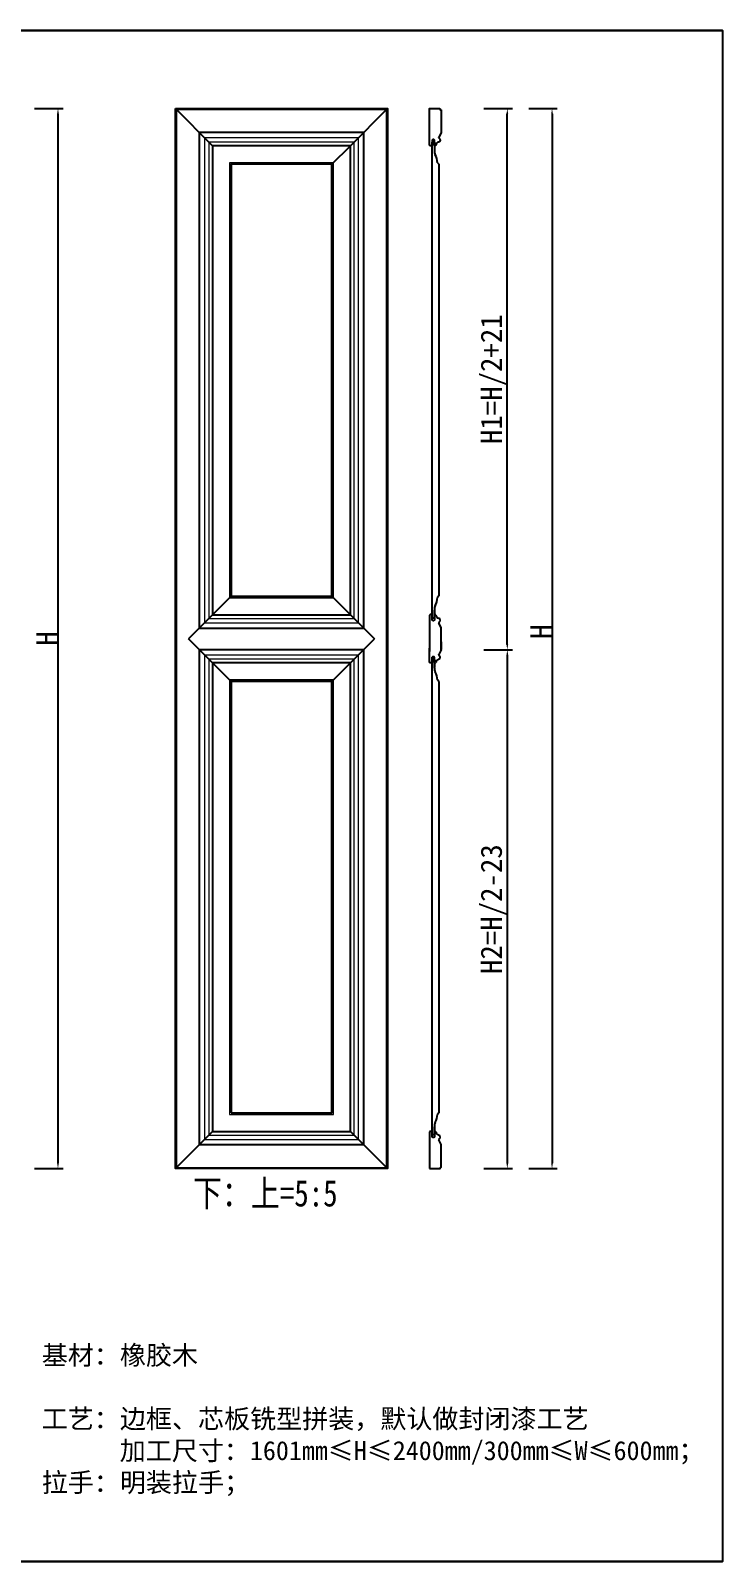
# Model space of a CAD drawing. Header units: inches. Extents: x 49347 to 63816, y 8487 to 15335.
# Drawn here: x 59170 to 60474, y 8494 to 11383 of the extents above; entities that cross this region are included whole.
import ezdxf

# ---------------------------------------------------------------- set-up
doc = ezdxf.new("R2010")
doc.units = ezdxf.units.IN
doc.header["$LTSCALE"] = 4
doc.layers.add('主色线', color=29, linetype='Continuous', lineweight=5)
doc.layers.add('粗实线', color=7, linetype='Continuous')
doc.styles.get("Standard").update_dxf_attribs({"font": 'arial.ttf'})
doc.styles.add('ZB_宋体', font='SimSun.ttf')
doc.styles.add('宋体', font='SimSun.ttf', dxfattribs={"width": 0.8})
doc.dimstyles.new('客来福标注小', dxfattribs={"dimscale": 20, "dimtxt": 2, "dimasz": 0.5, "dimexe": 0.5, "dimexo": 0, "dimgap": 0.05, "dimtad": 1, "dimdec": 0, "dimzin": 0, "dimdsep": 46, "dimtxsty": 'Standard', "dimcen": 0, "dimclrd": 256, "dimclre": 256, "dimclrt": 256, "dimadec": 0, "dimazin": 0, "dimtfac": 1, "dimtdec": 0, "dimtofl": 0, "dimtmove": 1, "dimatfit": 3, "dimfxl": 2.2, "dimfxlon": 1, "dimtolj": 1, "dimtzin": 0, "dimarcsym": 0})

# ---------------------------------------------------------------- blocks, each defined once
blk = doc.blocks.new('*D269')
at = {"lineweight": -2, "transparency": 16777216}
for p, q in [((59177.7, 11235.7), (59231.7, 11235.7)), ((59221.7, 11225.7), (59221.7, 9245.7)), ((59177.7, 9235.7), (59231.7, 9235.7))]:
    blk.add_line(p, q, dxfattribs=at)
at = {"transparency": 16777216}
for points in [[(59220, 11225.7), (59223.4, 11225.7), (59221.7, 11235.7)], [(59220, 9245.7), (59223.4, 9245.7), (59221.7, 9235.7)]]:
    blk.add_solid(points, dxfattribs=at)
at = {"layer": 'Defpoints', "color": 0, "transparency": 16777216}
for p in [(59111.2, 11235.7), (59111.2, 9235.7), (59221.7, 9235.7)]:
    blk.add_point(p, dxfattribs=at)
at = {"transparency": 16777216, "insert": (59200.7, 10235.7), "char_height": 40, "attachment_point": 5, "rotation": 90, "style": 'ZB_宋体'}
blk.add_mtext('\\A1;H', dxfattribs=at)
blk = doc.blocks.new('*D272')
at = {"lineweight": -2, "transparency": 16777216}
for p, q in [((60109.3, 11235.7), (60163.3, 11235.7)), ((60153.3, 11225.7), (60153.3, 9245.7)), ((60109.3, 9235.7), (60163.3, 9235.7))]:
    blk.add_line(p, q, dxfattribs=at)
at = {"transparency": 16777216}
for points in [[(60151.7, 11225.7), (60155, 11225.7), (60153.3, 11235.7)], [(60151.7, 9245.7), (60155, 9245.7), (60153.3, 9235.7)]]:
    blk.add_solid(points, dxfattribs=at)
at = {"layer": 'Defpoints', "color": 0, "transparency": 16777216}
for p in [(60042.9, 11235.7), (60042.9, 9235.7), (60153.3, 9235.7)]:
    blk.add_point(p, dxfattribs=at)
at = {"transparency": 16777216, "insert": (60132.3, 10248.7), "char_height": 40, "attachment_point": 5, "rotation": 90, "style": 'ZB_宋体'}
blk.add_mtext('\\A1;H', dxfattribs=at)
blk = doc.blocks.new('*D273')
at = {"lineweight": -2, "transparency": 16777216}
for p, q in [((60025, 10214.6), (60079, 10214.6)), ((60069, 10204.6), (60069, 9245.7)), ((60025, 9235.7), (60079, 9235.7))]:
    blk.add_line(p, q, dxfattribs=at)
at = {"transparency": 16777216}
for points in [[(60067.3, 10204.6), (60070.7, 10204.6), (60069, 10214.6)], [(60067.3, 9245.7), (60070.7, 9245.7), (60069, 9235.7)]]:
    blk.add_solid(points, dxfattribs=at)
at = {"layer": 'Defpoints', "color": 0, "transparency": 16777216}
for p in [(59798.3, 10214.6), (59998.5, 9235.7), (60069, 9235.7)]:
    blk.add_point(p, dxfattribs=at)
at = {"transparency": 16777216, "insert": (60043.6, 9725.1), "char_height": 40, "attachment_point": 5, "rotation": 90, "style": 'ZB_宋体'}
blk.add_mtext('\\A1;H2=H/2-23', dxfattribs=at)
blk = doc.blocks.new('*D274')
at = {"lineweight": -2, "transparency": 16777216}
for p, q in [((60025, 11235.7), (60079, 11235.7)), ((60069, 10224.6), (60069, 11225.7)), ((60025, 10214.6), (60079, 10214.6))]:
    blk.add_line(p, q, dxfattribs=at)
at = {"transparency": 16777216}
for points in [[(60067.3, 11225.7), (60070.7, 11225.7), (60069, 11235.7)], [(60067.3, 10224.6), (60070.7, 10224.6), (60069, 10214.6)]]:
    blk.add_solid(points, dxfattribs=at)
at = {"layer": 'Defpoints', "color": 0, "transparency": 16777216}
for p in [(59938.5, 11235.7), (60069, 11235.7), (59798.3, 10214.6)]:
    blk.add_point(p, dxfattribs=at)
at = {"transparency": 16777216, "insert": (60043.6, 10725.1), "char_height": 40, "attachment_point": 5, "rotation": 90, "style": 'ZB_宋体'}
blk.add_mtext('\\A1;H1=H/2+21', dxfattribs=at)

msp = doc.modelspace()

# ---------------------------------------------------------------- linework, layer by layer
at = {"color": 0}
for p, q in [((60474.49, 11382.95, 0), (57457.39, 11382.95, 0)), ((57457.39, 11382.95, 0), (60474.49, 11382.95, 0)), ((60474.49, 11382.95, 0), (57457.39, 11382.95, 0))]:
    msp.add_line(p, q, dxfattribs=at)
for p, q in [((58767.27, 11382.95, 0), (59912.4, 11382.95, 0)), ((59912.4, 11382.95, 0), (59098.73, 11382.95, 0)), ((60474.49, 11382.95, 0), (59912.4, 11382.95, 0)), ((60474.49, 11382.95, 0), (59912.4, 11382.95, 0)), ((57457.39, 8494.26, 0), (60474.49, 8494.26, 0))]:
    msp.add_line(p, q)
at = {"color": 250}
for p, q in [((59513.18, 11165.68, 0), (59443.18, 11235.68, 0)), ((59773.28, 11165.68, 0), (59843.28, 11235.68, 0)), ((59738.28, 11130.68, 0), (59773.28, 11165.68, 0)), ((59548.18, 10315.58, 0), (59513.18, 10280.58, 0)), ((59738.28, 10315.58, 0), (59773.28, 10280.58, 0)), ((59513.18, 10280.58, 0), (59467.7, 10235.1, 0)), ((59773.28, 10280.58, 0), (59818.75, 10235.1, 0)), ((59513.18, 10189.62, 0), (59467.7, 10235.1, 0)), ((59773.28, 10189.62, 0), (59818.75, 10235.1, 0)), ((59513.18, 10189.62, 0), (59548.18, 10154.62, 0)), ((59738.28, 10154.62, 0), (59773.28, 10189.62, 0)), ((59513.18, 9305.68, 0), (59443.18, 9235.68, 0)), ((59773.28, 9305.68, 0), (59843.28, 9235.68, 0))]:
    msp.add_line(p, q, dxfattribs=at)
at = {"color": 2}
for p, q in [((59927.56, 10270.39, 0), (59927.56, 11172.38, 0)), ((59927.56, 11172.38, 0), (59931.56, 11172.38, 0)), ((59931.56, 11172.38, 0), (59931.56, 11155.68, 0)), ((59937.06, 11133.68, 0), (59939.56, 11130.68, 0)), ((59939.56, 11130.68, 0), (59939.56, 10316.09, 0)), ((59939.56, 10316.09, 0), (59937.06, 10313.09, 0)), ((59931.56, 10291.09, 0), (59931.56, 10274.39, 0)), ((59931.56, 10274.39, 0), (59931.56, 10289.5, 0)), ((59931.56, 10289.5, 0), (59931.56, 10274.39, 0)), ((59923.51, 10281.09, 0), (59922.51, 10280.09, 0)), ((59922.51, 10280.09, 0), (59922.51, 10211.09, 0)), ((59926.56, 10281.09, 0), (59923.51, 10281.09, 0)), ((59927.56, 10279.59, 0), (59926.56, 10281.09, 0)), ((59927.56, 10270.39, 0), (59927.56, 10279.59, 0)), ((59931.56, 10274.39, 0), (59927.56, 10274.39, 0)), ((59928.56, 10269.39, 0), (59927.56, 10270.39, 0)), ((59930.56, 10269.39, 0), (59928.56, 10269.39, 0)), ((59931.56, 10270.39, 0), (59930.56, 10269.39, 0)), ((59931.56, 10274.39, 0), (59931.56, 10283.29, 0)), ((59932.56, 10281.09, 0), (59931.56, 10279.59, 0)), ((59931.56, 10279.59, 0), (59931.56, 10270.39, 0)), ((59933.17, 10281.09, 0), (59932.56, 10281.09, 0)), ((59939.51, 10265.35, 0), (59939.51, 10265.4, 0)), ((59944.26, 10256.55, 0), (59939.63, 10264.87, 0)), ((59944.51, 10241.09, 0), (59944.51, 10255.58, 0)), ((59944.51, 10215.12, 0), (59944.51, 10255.58, 0)), ((59944.51, 10229.6, 0), (59944.51, 10215.12, 0)), ((59922.51, 10190.6, 0), (59922.51, 10217.6, 0)), ((59928.56, 10201.3, 0), (59927.56, 10200.3, 0)), ((59927.56, 9298.98, 0), (59927.56, 10200.3, 0)), ((59927.56, 10200.3, 0), (59927.56, 10191.1, 0)), ((59930.56, 10201.3, 0), (59928.56, 10201.3, 0)), ((59931.56, 10200.3, 0), (59930.56, 10201.3, 0)), ((59931.56, 10191.1, 0), (59931.56, 10200.3, 0)), ((59939.51, 10205.34, 0), (59939.51, 10205.29, 0)), ((59944.26, 10214.15, 0), (59939.63, 10205.83, 0)), ((59923.51, 10189.6, 0), (59922.51, 10190.6, 0)), ((59926.56, 10189.6, 0), (59923.51, 10189.6, 0)), ((59927.56, 10191.1, 0), (59926.56, 10189.6, 0)), ((59931.56, 10196.3, 0), (59927.56, 10196.3, 0)), ((59931.56, 10196.3, 0), (59931.56, 10181.2, 0)), ((59931.56, 10181.2, 0), (59931.56, 10196.3, 0)), ((59931.56, 10179.6, 0), (59931.56, 10196.3, 0)), ((59931.56, 10196.3, 0), (59931.56, 10187.4, 0)), ((59932.56, 10189.6, 0), (59931.56, 10191.1, 0)), ((59933.17, 10189.6, 0), (59932.56, 10189.6, 0)), ((59939.56, 10154.6, 0), (59937.06, 10157.61, 0)), ((59939.56, 10154.6, 0), (59939.56, 9340.68, 0)), ((59939.56, 9340.68, 0), (59937.06, 9337.68, 0)), ((59923.51, 9305.68, 0), (59922.51, 9304.68, 0)), ((59922.51, 9304.68, 0), (59922.51, 9235.68, 0)), ((59926.56, 9305.68, 0), (59923.51, 9305.68, 0)), ((59927.56, 9304.18, 0), (59926.56, 9305.68, 0)), ((59927.56, 9294.98, 0), (59927.56, 9304.18, 0)), ((59931.56, 9315.68, 0), (59931.56, 9298.98, 0)), ((59931.56, 9298.98, 0), (59931.56, 9314.09, 0)), ((59931.56, 9314.09, 0), (59931.56, 9298.98, 0)), ((59931.56, 9298.98, 0), (59931.56, 9307.88, 0)), ((59932.56, 9305.68, 0), (59931.56, 9304.18, 0)), ((59931.56, 9304.18, 0), (59931.56, 9294.98, 0)), ((59933.17, 9305.68, 0), (59932.56, 9305.68, 0)), ((59931.56, 9298.98, 0), (59927.56, 9298.98, 0)), ((59928.56, 9293.98, 0), (59927.56, 9294.98, 0)), ((59930.56, 9293.98, 0), (59928.56, 9293.98, 0)), ((59931.56, 9294.98, 0), (59930.56, 9293.98, 0)), ((59939.51, 9289.94, 0), (59939.51, 9289.99, 0)), ((59944.26, 9281.13, 0), (59939.63, 9289.45, 0)), ((59944.51, 9265.68, 0), (59944.51, 9280.16, 0)), ((59944.51, 9238.68, 0), (59944.51, 9280.16, 0)), ((59922.51, 9235.68, 0), (59941.51, 9235.68, 0)), ((59942.51, 9236.68, 0), (59942.51, 9237.68, 0)), ((59942.51, 9237.68, 0), (59943.51, 9237.68, 0))]:
    msp.add_line(p, q, dxfattribs=at)
at = {"color": 0, "elevation": 0}
msp.add_lwpolyline([(57457.39, 11382.95), (60474.49, 11382.95), (60474.49, 8494.26), (57457.39, 8494.26)], close=True, dxfattribs=at)
at = {"color": 2, "elevation": 0}
msp.add_lwpolyline([(59944.51, 11205.68), (59944.51, 11191.2, -0.1274582), (59944.26, 11190.23), (59939.63, 11181.91, 0.1274582), (59939.51, 11181.42), (59939.51, 11181.37, 0.2924495), (59940.09, 11180.46, -0.6933753), (59939.51, 11172.68, 0.2819001), (59934.15, 11166.51, -0.3664776), (59933.17, 11165.68), (59932.56, 11165.68), (59931.56, 11167.18), (59931.56, 11176.38), (59930.56, 11177.38), (59928.56, 11177.38), (59927.56, 11176.38), (59927.56, 11167.18), (59926.56, 11165.68), (59923.51, 11165.68), (59922.51, 11166.68), (59922.51, 11235.68), (59941.51, 11235.68, -0.4142136), (59942.51, 11234.68), (59942.51, 11233.68), (59943.51, 11233.68, -0.4142136), (59944.51, 11232.68), (59944.51, 11191.2)], format="xyb", dxfattribs=at)
at = {"color": 2}
for centre, radius, start, end in [((59947.56, 11155.68, 0), 16, 180, 205.2889), ((59899.99, 11132.09, 0), 37.1, 2.46453, 26.85353), ((59899.99, 10314.69, 0), 37.1, 333.14647, 357.53547), ((59947.56, 10291.09, 0), 16, 154.7111, 180), ((59933.17, 10280.09, 0), 1, 9.49298, 90), ((59941.86, 10281.55, 0), 7.82, 189.49298, 252.46558), ((59938.34, 10270.09, 0), 4.17, 294.79386, 73.7398), ((59940.51, 10265.4, 0), 1, 114.79386, 179.99999), ((59940.51, 10265.35, 0), 1, 180, 209.0546), ((59942.51, 10255.58, 0), 2, 360, 29.0546), ((59940.51, 10205.34, 0), 1, 150.9454, 180), ((59940.51, 10205.29, 0), 1, 180.00001, 245.20614), ((59938.34, 10200.6, 0), 4.17, 286.2602, 65.20614), ((59942.51, 10215.12, 0), 2, 330.9454, 0), ((59947.56, 10179.6, 0), 16, 180, 205.2889), ((59899.99, 10156.01, 0), 37.1, 2.46453, 26.85353), ((59933.17, 10190.6, 0), 1, 270, 350.50702), ((59941.86, 10189.15, 0), 7.82, 107.53442, 170.50702), ((59899.99, 9339.27, 0), 37.1, 333.14647, 357.53547), ((59947.56, 9315.68, 0), 16, 154.7111, 180), ((59933.17, 9304.68, 0), 1, 9.49298, 90), ((59941.86, 9306.13, 0), 7.82, 189.49298, 252.46558), ((59938.34, 9294.68, 0), 4.17, 294.79386, 73.7398), ((59940.51, 9289.99, 0), 1, 114.79386, 179.99999), ((59940.51, 9289.94, 0), 1, 180, 209.0546), ((59942.51, 9280.16, 0), 2, 360, 29.0546), ((59941.51, 9236.68, 0), 1, 270, 0), ((59943.51, 9238.68, 0), 1, 270, 0)]:
    msp.add_arc(centre, radius, start, end, dxfattribs=at)
at = {"layer": '主色线', "color": 250}
for p, q in [((59841.28, 11233.68, 0), (59445.18, 11233.68, 0)), ((59445.18, 11233.68, 0), (59445.18, 10212.58, 0)), ((59841.28, 10212.58, 0), (59841.28, 11233.68, 0)), ((59445.18, 10247.76, 0), (59445.18, 9237.68, 0)), ((59841.28, 9237.68, 0), (59841.28, 10247.76, 0)), ((59445.18, 9237.68, 0), (59841.28, 9237.68, 0))]:
    msp.add_line(p, q, dxfattribs=at)
at = {"layer": '主色线', "color": 250, "elevation": 0}
for points in [[(59498.18, 10265.58), (59788.28, 10265.58), (59788.28, 11180.68), (59498.18, 11180.68)], [(59506.18, 10273.58), (59780.28, 10273.58), (59780.28, 11172.68), (59506.18, 11172.68)], [(59545.18, 10312.57), (59741.28, 10312.57), (59741.28, 11133.68), (59545.18, 11133.68)], [(59498.18, 9290.68), (59788.28, 9290.68), (59788.28, 10204.62), (59498.18, 10204.62)], [(59506.18, 9298.68), (59780.28, 9298.68), (59780.28, 10196.62), (59506.18, 10196.62)], [(59545.18, 9337.68), (59741.28, 9337.68), (59741.28, 10157.62), (59545.18, 10157.62)]]:
    msp.add_lwpolyline(points, close=True, dxfattribs=at)
at = {"layer": '粗实线', "elevation": 0}
for points in [[(59443.18, 11235.68), (59843.28, 11235.68), (59843.28, 9235.68), (59443.18, 9235.68)], [(59443.18, 11235.68), (59843.28, 11235.68), (59843.28, 9235.68), (59443.18, 9235.68)], [(59488.18, 10255.58), (59798.28, 10255.58), (59798.28, 11190.68), (59488.18, 11190.68)], [(59513.18, 10280.58), (59773.28, 10280.58), (59773.28, 11165.68), (59513.18, 11165.68)], [(59548.18, 10315.58), (59738.28, 10315.58), (59738.28, 11130.68), (59548.18, 11130.68)], [(59488.18, 9280.68), (59798.28, 9280.68), (59798.28, 10214.62), (59488.18, 10214.62)], [(59513.18, 9305.68), (59773.28, 9305.68), (59773.28, 10189.62), (59513.18, 10189.62)], [(59548.18, 9340.68), (59738.28, 9340.68), (59738.28, 10154.62), (59548.18, 10154.62)]]:
    msp.add_lwpolyline(points, close=True, dxfattribs=at)

# ---------------------------------------------------------------- texts
at = {"color": 0, "insert": (59476.43, 9214.03, 0), "char_height": 50, "width": 365.7402, "attachment_point": 1, "style": '宋体'}
msp.add_mtext('下：上=5:5', dxfattribs=at)
at = {"lineweight": 25, "insert": (59191.17, 8901.33, 0), "char_height": 36, "width": 1300.144, "attachment_point": 1, "style": 'ZB_宋体'}
msp.add_mtext('基材：橡胶木\\P     \\P工艺：边框、芯板铣型拼装，默认做封闭漆工艺\\P      加工尺寸：1601mm≤H≤2400mm/300mm≤W≤600mm；\\P拉手：明装拉手；', dxfattribs=at)

# ---------------------------------------------------------------- dimensions: what is measured, and where the dimension line sits
at = {"color": 0}
for base, p1, p2, text, picture, middle in [((59221.71, 9235.68, 0), (59111.23, 11235.68, 0), (59111.23, 9235.68, 0), 'H', '*D269', (59200.71, 10235.68, 0)), ((60068.98, 11235.68, 0), (59798.28, 10214.62, 0), (59938.47, 11235.68, 0), 'H1=H/2+21', '*D274', (60043.63, 10725.15, 0)), ((60068.98, 9235.68, 0), (59798.28, 10214.62, 0), (59998.47, 9235.68, 0), 'H2=H/2-23', '*D273', (60043.63, 9725.15, 0))]:
    dim = msp.add_linear_dim(base=base, p1=p1, p2=p2, angle=90, text=text, dimstyle='客来福标注小', override={"dimtxsty": 'ZB_宋体'}, dxfattribs=at)
    dim.commit()
    dim.dimension.update_dxf_attribs({"geometry": picture, "text_midpoint": middle})
dim = msp.add_linear_dim(base=(60153.34, 9235.68, 0), p1=(60042.86, 11235.68, 0), p2=(60042.86, 9235.68, 0), angle=90, text='H', dimstyle='客来福标注小', override={"dimtxsty": 'ZB_宋体'}, dxfattribs=at)
dim.commit()
dim.dimension.update_dxf_attribs({"geometry": '*D272', "text_midpoint": (60153.34, 10248.68, 0), "dimtype": 128})

doc.saveas('drawing.dxf')
